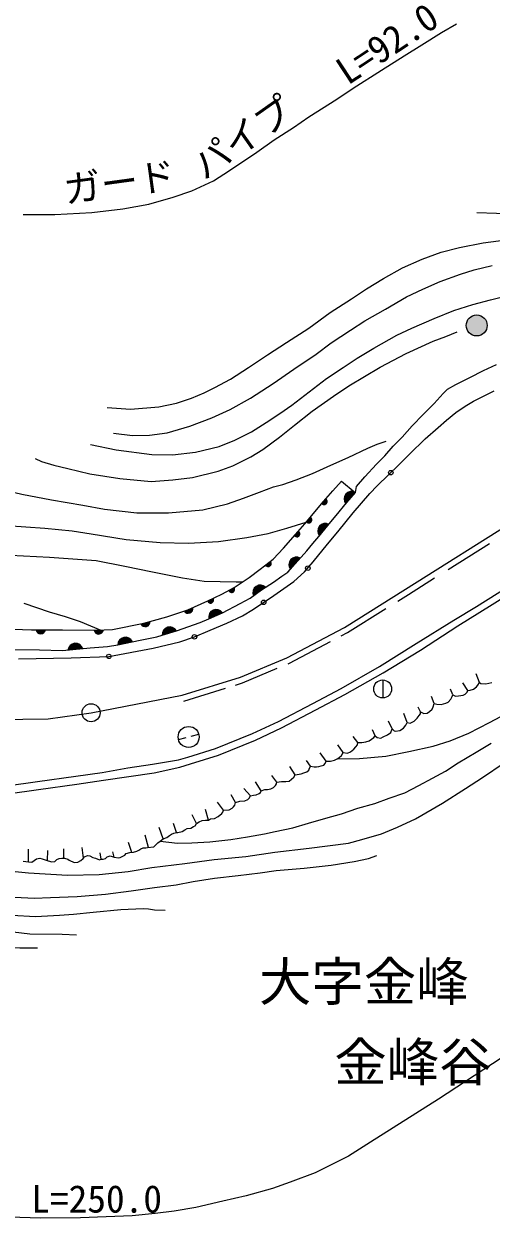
# Model space of a CAD drawing. Units: millimetres at full size, sheet at 1:1000; details may follow other scales. Extents: x 40000 to 680000, y 20000 to 380000.
# Drawn here: x 465522 to 496719, y 239447 to 319174 of the extents above; entities that cross this region are included whole.
import ezdxf
from ezdxf.enums import TextEntityAlignment as Align

# ---------------------------------------------------------------- set-up
doc = ezdxf.new("R2010")
doc.units = ezdxf.units.MM
doc.header["$LTSCALE"] = 1000
doc.linetypes.add('CHAIN', pattern=[18.5, 12, -1.5, 3.5, -1.5])
for name, color, linetype, lineweight in [('M-BGD', 7, 'Continuous', 25), ('M-BMK', 2, 'CHAIN', 13), ('M-BMK-SRVR', 3, 'Continuous', 25), ('M-STR-HTXT', 7, 'Continuous', 13), ('M-STR-STRC', 7, 'Continuous', 25)]:
    doc.layers.add(name, color=color, linetype=linetype, lineweight=lineweight)
doc.layers.add('M-BMK-HTXT', color=7, linetype='Continuous')
doc.styles.add('ＭＳ ゴシック', font='')
doc.styles.get('ＭＳ ゴシック').set_extended_font_data('MS Gothic')

msp = doc.modelspace()

# ---------------------------------------------------------------- hatches: boundary and pattern name
at = {"layer": 'M-BGD'}
for points in [[(495055, 299041, 1), (496455, 299041, 1)], [(487650, 287893, 0.82183), (487014, 287134)], [(485415, 287160, 0.4608), (485724, 287160, 0.4608), (485677, 287465)], [(484394, 285927, 0.4608), (484703, 285932, 0.4608), (484650, 286236)], [(485884, 285759, 0.82183), (485251, 284996)], [(483588, 285005, 0.4608), (483897, 285001, 0.4608), (483853, 285307)], [(481652, 283047, 0.4608), (481955, 282982, 0.4608), (481972, 283291)], [(483976, 283505, 0.82183), (483317, 282765)], [(479199, 281354, 0.4608), (479487, 281240, 0.4608), (479555, 281541)], [(481667, 281564, 0.82183), (480850, 281003)], [(477794, 280654, 0.4608), (478077, 280528, 0.4608), (478157, 280826)], [(476223, 279979, 0.84072), (476803, 280213)], [(478778, 279863, 0.82183), (477871, 279464)], [(473340, 279130, 0.84072), (473948, 279280)], [(466333, 278727, 0.84072), (466958, 278722)], [(470212, 278691, 0.84072), (470837, 278719)], [(475707, 278654, 0.82183), (474762, 278357)], [(469453, 277462, 0.82183), (468467, 277367)], [(472765, 277918, 0.82183), (471795, 277716)]]:
    msp.add_hatch(color=256, dxfattribs=at).paths.add_polyline_path(points)

# ---------------------------------------------------------------- linework, layer by layer
for p, q in [((495743, 280277), (498531, 282041)), ((494238, 279377), (495743, 280277)), ((491709, 277802), (494238, 279377)), ((489257, 276282), (491709, 277802)), ((486712, 274812), (489257, 276282)), ((489478, 275373), (489478, 274173)), ((495156, 274662), (494836, 275190)), ((495936, 275206), (495720, 275782)), ((484814, 273799), (486712, 274812)), ((492920, 273807), (492738, 274271)), ((494171, 274378), (494016, 274756)), ((482513, 272594), (484814, 273799)), ((492008, 273236), (491841, 273568)), ((491115, 272543), (490900, 273138)), ((480781, 271793), (482513, 272594)), ((488988, 271653), (488789, 272039)), ((490112, 272102), (489875, 272632)), ((475846, 271392), (476354, 271524)), ((476693, 271612), (477201, 271745)), ((478326, 270809), (480781, 271793)), ((487824, 271204), (487510, 271593)), ((476464, 270231), (478326, 270809)), ((485696, 269958), (485313, 270516)), ((486838, 270542), (486484, 271044)), ((470753, 269203), (472455, 269499)), ((472455, 269499), (474108, 269748)), ((474108, 269748), (475841, 270045)), ((475841, 270045), (476464, 270231)), ((483639, 269046), (483274, 269589)), ((484655, 269622), (484399, 270001)), ((466423, 268592), (468991, 268953)), ((468991, 268953), (470753, 269203)), ((482405, 268549), (482085, 268988)), ((464393, 268303), (466423, 268592)), ((480653, 267634), (480219, 268138)), ((481372, 267974), (480995, 268567)), ((478843, 266692), (478451, 267216)), ((479641, 267198), (479360, 267701)), ((477055, 265794), (476768, 266366)), ((477858, 266017), (477657, 266735)), ((474828, 264770), (474562, 265533)), ((475709, 265193), (475502, 265782)), ((473842, 264188), (473609, 265013)), ((465826, 263231), (465827, 264085)), ((467103, 263324), (467120, 263999)), ((468200, 263472), (468192, 264092)), ((469498, 263476), (469406, 264193)), ((471549, 263536), (471452, 263908)), ((472719, 263857), (472498, 264515)), ((470678, 263406), (470608, 263828))]:
    msp.add_line(p, q, dxfattribs=at)
for points in [[(495756, 306583), (498390, 306491), (501885, 306368), (505320, 306168), (508870, 306161), (511574, 306199), (514455, 306168), (518174, 305999), (519974, 306092)], [(471074, 293560), (472640, 293447), (474528, 293603), (475705, 293860), (476703, 294187), (477562, 294546), (478270, 294889), (479308, 295459), (480520, 296231), (481798, 297086), (483065, 297912), (484552, 298868), (485964, 299899), (487387, 300822), (488391, 301482), (489533, 302179), (490795, 302884), (492116, 303468), (493377, 303930), (494617, 304246), (496179, 304553), (498064, 304800)], [(471505, 291849), (472777, 291705), (473906, 291723), (475098, 291878), (476608, 292316), (478072, 292869), (479304, 293439), (480652, 294188), (482173, 295173), (483543, 296117), (485042, 297120), (486043, 297879), (487335, 298733), (488279, 299360), (489656, 300139), (491068, 300945), (492162, 301457), (493309, 301970), (494685, 302476), (495596, 302765), (496794, 303052)], [(479611, 291384), (480715, 291945), (481706, 292558), (482606, 293158), (483417, 293728), (484576, 294603), (485738, 295491), (486833, 296244), (487775, 296860), (488896, 297533), (490413, 298382), (491436, 298868), (492907, 299503), (494231, 300032), (495503, 300445), (496673, 300754), (498073, 301097), (499912, 301430), (500926, 301603), (502350, 301819)], [(466271, 290161), (466704, 289955), (467532, 289718), (468460, 289481), (469926, 289144), (471928, 288824), (474016, 288625), (475474, 288728), (476777, 288886), (478484, 289306), (479470, 289677), (480668, 290262), (481479, 290770), (482597, 291576), (483591, 292380), (484774, 293323), (486205, 294324), (487212, 295018), (489308, 296254), (491037, 297178), (492851, 298001), (493693, 298311), (494456, 298616)], [(464186, 277413), (466559, 277379), (468107, 277333), (469956, 277510), (471097, 277618), (471795, 277716), (473284, 278042), (474408, 278257), (474762, 278357), (475707, 278654), (477282, 279221), (477871, 279464), (478778, 279863), (479953, 280475), (480623, 280845), (481396, 281386), (482196, 281909), (482743, 282309), (483151, 282579), (483636, 283125), (484423, 284005), (484816, 284489), (485224, 284959), (486017, 285920), (486483, 286488), (486958, 287073), (487370, 287553), (487653, 287896), (487722, 288282), (488292, 288931), (489071, 289776), (489626, 290345), (490186, 290979), (490782, 291586), (491451, 292348), (492184, 293086), (492923, 293824), (493524, 294492), (493812, 294794), (494357, 295101), (495304, 295572), (496201, 296032), (497089, 296439)], [(465156, 276792), (468689, 276857), (471197, 276947), (474165, 277490), (475929, 277920), (476910, 278253), (477965, 278698), (479076, 279169), (480124, 279665), (480862, 280103), (482209, 281003), (483551, 281938), (484265, 282595), (484841, 283252), (485799, 284429), (486488, 285272), (487508, 286528), (488628, 287832), (489109, 288326), (489873, 289068), (490535, 289725), (491261, 290447), (492320, 291473), (493176, 292225), (493738, 292727), (494370, 293238), (494996, 293658), (495540, 293989), (496160, 294295), (496927, 294676)], [(461363, 289310), (462623, 288634), (464171, 288073), (465391, 287780), (467361, 287395), (469452, 287035), (470912, 286783), (473054, 286534), (475180, 286542), (477460, 286724), (479109, 287126), (480186, 287519), (481243, 287914), (482179, 288266), (482813, 288423), (483709, 288746), (484803, 289160), (486013, 289704), (487165, 290221), (488488, 290844), (489113, 291108), (489717, 291324)], [(469976, 291084), (471676, 290739), (474064, 290427), (475456, 290410), (476972, 290572), (478568, 290954), (479611, 291384)], [(462987, 278825), (466023, 278729), (468095, 278713), (470322, 278690), (471442, 278753), (473524, 279167), (475074, 279587), (476472, 280064), (477800, 280652), (478729, 281105), (479555, 281541), (480557, 282218), (481304, 282781), (482177, 283448), (482854, 284165), (483664, 285093), (484283, 285792), (485524, 287295), (486159, 288001), (486731, 288652), (487650, 287893)], [(464392, 285683), (466916, 285504), (468751, 285321), (470019, 285133), (472346, 284761), (474628, 284544), (476516, 284500), (478520, 284611), (480412, 284877), (481830, 285156), (483085, 285498), (484379, 285908)], [(464621, 283709), (467226, 283576), (470341, 283339), (472271, 282974), (474099, 282586), (476112, 282189), (477570, 281961), (479693, 281920), (480115, 281920)], [(464440, 267775), (466497, 268067), (469065, 268428), (470836, 268679), (472533, 268922), (474212, 269182), (475927, 269555), (476636, 269767), (478510, 270362), (480986, 271355), (482719, 272180), (485019, 273371), (486951, 274402), (489510, 275861), (492001, 277360), (494497, 278983), (495967, 279902), (498782, 281669)], [(465508, 280493), (467215, 279913), (468283, 279606), (469290, 279268), (470654, 278708)], [(465464, 263288), (465643, 263244), (465826, 263231), (466049, 263214), (466210, 263318), (466371, 263440), (466580, 263488), (466750, 263440), (466951, 263375), (467147, 263310), (467391, 263231), (467579, 263262), (467731, 263379), (467871, 263449), (468045, 263479), (468232, 263471), (468446, 263414), (468542, 263340), (468878, 263183), (469126, 263214), (469326, 263314), (469470, 263445), (469570, 263558), (469776, 263645), (469924, 263623), (470120, 263527), (470299, 263475), (470578, 263371), (470678, 263406), (470822, 263406), (470974, 263462), (471092, 263562), (471279, 263623), (471549, 263536), (471841, 263501), (471950, 263532), (472255, 263667), (472346, 263780), (472593, 263846), (472846, 263868), (473072, 263955), (473194, 264020), (473338, 264098), (473477, 264177), (473669, 264177), (473786, 264181), (474192, 264230), (474323, 264369), (474475, 264504), (474623, 264617), (474828, 264770), (475073, 264862), (475243, 264984), (475373, 265084), (475530, 265136), (475709, 265193), (475805, 265201), (476080, 265250), (476271, 265367), (476432, 265463), (476668, 265476), (476846, 265589), (476960, 265646), (477055, 265794), (477222, 265908), (477418, 265991), (477657, 266008), (477858, 266017), (477993, 266095), (478255, 266135), (478486, 266252), (478734, 266466), (478804, 266557), (478843, 266692), (479223, 266697), (479423, 266815), (479519, 266911), (479597, 267020), (479641, 267198), (479951, 267273), (480282, 267307), (480478, 267386), (480574, 267490), (480653, 267634), (480854, 267687), (481041, 267700), (481224, 267791), (481311, 267865), (481372, 267974), (481612, 268053), (481786, 268057), (482009, 268105), (482196, 268201), (482318, 268323), (482388, 268449), (482405, 268549), (482733, 268594), (483020, 268602), (483238, 268628), (483395, 268755), (483547, 268877), (483639, 269046), (484027, 269108), (484215, 269174), (484411, 269252), (484537, 269352), (484580, 269413), (484655, 269622), (484899, 269579), (485051, 269575), (485221, 269601), (485365, 269640), (485548, 269683), (485648, 269788), (485696, 269958), (485993, 269958), (486255, 270010), (486446, 270119), (486564, 270206), (486729, 270341), (486838, 270542), (487127, 270494), (487323, 270586), (487545, 270751), (487693, 270921), (487806, 271052), (487824, 271204), (488082, 271196), (488352, 271235), (488569, 271318), (488739, 271423), (488879, 271523), (488988, 271653), (489110, 271532), (489345, 271497), (489515, 271567), (489798, 271710), (490016, 271867), (490112, 272102), (490235, 271985), (490331, 271955), (490627, 271998), (490879, 272146), (491032, 272364), (491115, 272543), (491324, 272491), (491577, 272626), (491790, 272818), (491921, 272996), (492000, 273118), (492008, 273236), (492218, 273128), (492445, 273154), (492615, 273276), (492789, 273432), (492859, 273585), (492920, 273807), (493104, 273764), (493378, 273747), (493700, 273825), (493849, 273899), (494032, 274091), (494119, 274278), (494171, 274378), (494346, 274300), (494551, 274305), (494842, 274353), (494995, 274427), (495117, 274553), (495156, 274662), (495331, 274701), (495536, 274767), (495740, 274910), (495832, 275024), (495936, 275206), (496033, 275146), (496364, 275120), (496769, 275211)], [(486446, 270119), (487921, 270130), (489683, 270284), (491216, 270599), (492845, 270954), (493985, 271317), (495230, 271815), (496611, 272535), (498162, 273349)], [(474623, 264617), (475776, 264486), (476746, 264496), (477936, 264573), (479334, 264727), (480462, 264891), (481586, 265096), (482308, 265255), (483483, 265507), (484530, 265804), (485685, 266149), (486737, 266431), (487816, 266821), (488955, 267119), (489904, 267483), (490948, 267843), (491892, 268336), (492795, 268818), (493669, 269291), (494516, 269840), (495718, 270544), (496723, 271149)], [(462069, 263031), (463348, 262754), (465835, 262504), (468442, 262339), (470554, 262388), (472479, 262584), (474062, 262846), (476265, 263115), (478227, 263378), (480332, 263599), (482270, 263874), (484577, 264137), (487190, 264480), (488088, 264718), (489408, 265091), (490468, 265538), (491660, 266094), (493476, 267158), (495006, 268126), (496149, 268871), (497588, 269850)], [(464918, 260865), (466214, 260796), (467289, 260858), (469086, 260911), (470966, 261068), (472682, 261300), (474236, 261522), (475689, 261697), (476822, 261923), (478260, 262139), (479832, 262321), (481299, 262499), (482363, 262643), (484246, 262809), (486044, 263010), (487566, 263251), (488537, 263445), (489091, 263664)], [(449352, 262438), (450513, 261904), (451611, 261555), (452616, 261209), (453986, 260832), (455198, 260507), (456914, 260093), (458189, 259785), (460036, 259379), (461303, 259143), (463500, 258720), (465909, 258416), (468086, 258394), (469027, 258369)], [(454485, 262666), (455829, 262117), (457427, 261460), (458679, 260996), (459898, 260587), (461393, 260195), (462513, 259962), (463702, 259746), (464716, 259663), (466291, 259592), (467910, 259682), (468842, 259735), (470147, 259871), (472004, 260048), (473483, 260107), (473842, 260100), (474250, 260039), (474952, 260015)], [(445586, 262106), (445856, 261875), (446435, 261612), (447060, 261328), (447840, 261016), (448495, 260801), (449316, 260631), (450399, 260272), (451289, 260037), (452488, 259768), (453773, 259461), (454698, 259262), (455920, 258941), (457266, 258628), (458730, 258289), (459775, 258079), (460955, 257902), (462486, 257670), (463870, 257511), (465247, 257491), (466430, 257485)]]:
    msp.add_lwpolyline(points, dxfattribs=at)
for centre, radius in [((495755, 299041), 700), ((490018, 289212), 150), ((484480, 282840), 150), ((481536, 280553), 150), ((476910, 278253), 150), ((471197, 276947), 150), ((489478, 274773), 600), ((476524, 271568), 700)]:
    msp.add_circle(centre, radius, dxfattribs=at)
for centre, radius, start, end in [((487407, 287451), 505, 61.17522, 218.83341), ((485570, 287292), 203, 220.4195, 58.34288), ((484546, 286061), 203, 221.49728, 59.42067), ((485643, 285315), 505, 61.5075, 219.16569), ((483744, 285135), 203, 219.70067, 57.62406), ((481831, 283144), 203, 208.39046, 46.31384), ((483719, 283070), 505, 59.45884, 217.11703), ((479392, 281419), 203, 198.89779, 36.82118), ((481314, 281203), 505, 45.60149, 203.25968), ((477989, 280712), 203, 196.43701, 34.3604), ((476492, 280147), 318, 211.87688, 12.09461), ((478364, 279574), 505, 34.9378, 192.59599), ((473631, 279258), 318, 203.7664, 3.98413), ((466646, 278779), 318, 189.45232, 349.67006), ((470522, 278760), 318, 192.50257, 352.7203), ((475264, 278412), 505, 28.62268, 186.28087), ((468970, 277317), 505, 16.63556, 174.29375), ((472300, 277721), 505, 22.93411, 180.5923)]:
    msp.add_arc(centre, radius, start, end, dxfattribs=at)
at = {"layer": 'M-BMK'}
msp.add_lwpolyline([(410201, 287424), (421843, 284070), (433366, 280415), (440788, 277897), (442366, 277170), (444703, 276129), (447405, 275162), (449795, 274426), (453674, 273471), (457107, 272938), (461206, 272704), (467138, 272775), (470008, 273184), (476095, 274349), (479992, 275559), (483076, 276858), (486934, 278887), (490993, 281428), (506458, 291155)], dxfattribs=at)
at = {"layer": 'M-BMK-SRVR'}
msp.add_circle((470008, 273184), 600, dxfattribs=at)
at = {"layer": 'M-STR-HTXT'}
for points in [[(465483, 306453), (467585, 306453), (470066, 306578), (472118, 306820), (473865, 307146), (475500, 307596), (476735, 308021), (478180, 308698), (479248, 309382), (481069, 310601), (482241, 311424), (483534, 312262), (484558, 312965), (486408, 314138), (487519, 314874), (489395, 316080), (490923, 317045), (492087, 317768), (493415, 318593), (494399, 319181)], [(498609, 250928), (493205, 247388), (488674, 244510), (487206, 243573), (486003, 242984), (484980, 242477), (483308, 241854), (482113, 241429), (480367, 240945), (478813, 240569), (477010, 240150), (475562, 239921), (474291, 239766), (472761, 239602), (471007, 239537), (469297, 239455), (466626, 239447), (464572, 239512)]]:
    msp.add_lwpolyline(points, dxfattribs=at)
at = {"layer": 'M-STR-STRC'}
for p, q in [((493858, 282757), (496602, 284483)), ((476193, 273960), (478988, 274828))]:
    msp.add_line(p, q, dxfattribs=at)
for points in [[(490483, 280636), (491206, 281089), (492947, 282184)], [(486712, 278318), (487134, 278540), (489700, 280146)], [(483162, 276460), (483247, 276496), (485989, 277938)], [(479647, 275033), (480129, 275183), (482441, 276156)]]:
    msp.add_lwpolyline(points, dxfattribs=at)

# ---------------------------------------------------------------- texts
at = {"layer": 'M-BMK-HTXT', "style": 'ＭＳ ゴシック'}
for s, p in [('大字金峰', (488221, 255234)), ('金峰谷', (491501, 249865))]:
    msp.add_text(s, height=2566, dxfattribs=at).set_placement(p, align=Align.MIDDLE_CENTER)
at = {"layer": 'M-STR-HTXT', "style": 'ＭＳ ゴシック'}
for s, rotation, p in [('L=92.0', 33.36, (489768, 317864)), ('パイプ', 35.198, (480117, 311602)), ('ガード', 7.829, (471901, 308609))]:
    msp.add_text(s, height=1833, rotation=rotation, dxfattribs=at).set_placement(p, align=Align.MIDDLE_CENTER)
msp.add_text('L=250.0', height=1833, dxfattribs=at).set_placement((470380, 240732), align=Align.MIDDLE_CENTER)

doc.saveas('drawing.dxf')
